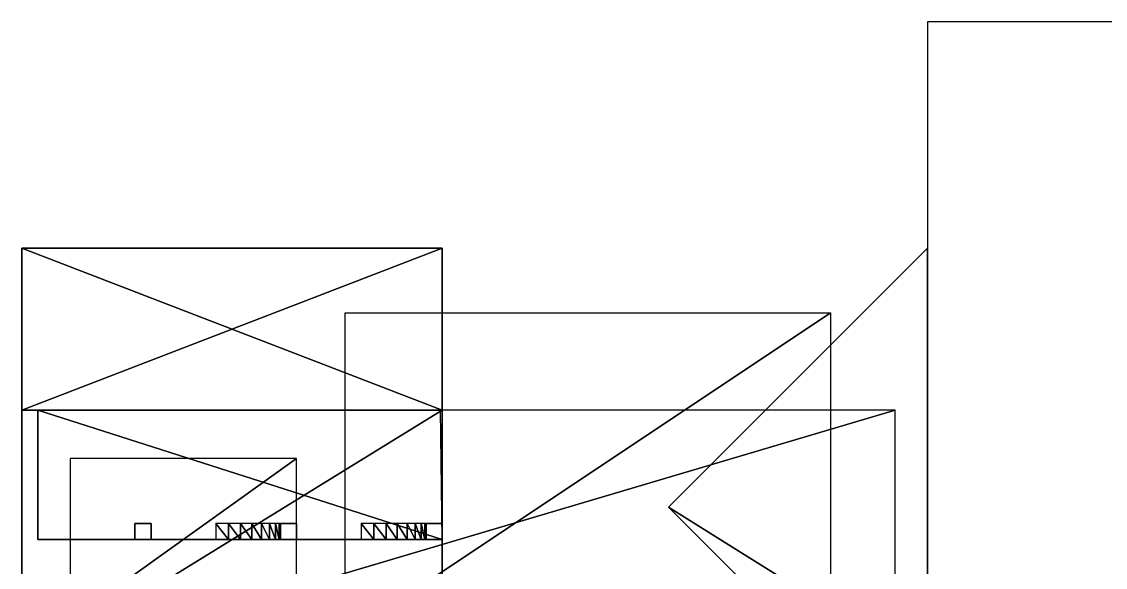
# Model space of a CAD drawing. Header units: metres. Extents: x -124 to 60, y -56 to 44.
# Drawn here: x -46 to 21, y 10.3 to 44 of the extents above; entities that cross this region are included whole.
import ezdxf

# ---------------------------------------------------------------- set-up
doc = ezdxf.new("R2010")
doc.units = ezdxf.units.M

msp = doc.modelspace()

# ---------------------------------------------------------------- linework, layer by layer
for points in [[(60, 44, 20), (10, 44, 20), (10, -56, 20)], [(10, -56, 20), (60, -56, 20), (60, 44, 20)], [(-20, 30, 20), (-20, 20, 20), (-46, 20, 20)], [(-46, 20, 20), (-46, 30, 20), (-20, 30, 20)], [(-20, 20, 46), (-20, 30, 46), (-46, 30, 46)], [(-46, 30, 46), (-46, 20, 46), (-20, 20, 46)], [(-46, 30, 20), (-20, 30, 20), (-20, 30, 46)], [(-20, 30, 46), (-46, 30, 46), (-46, 30, 20)], [(-20, 30, 20), (-20, 20, 20), (-20, 20, 46)], [(-20, 20, 46), (-20, 30, 46), (-20, 30, 20)], [(10, 4, 20), (10, 30, 20), (-6, 14, 20)], [(4, 26), (4, 6), (-26, 6)], [(-26, 6), (-26, 26), (4, 26)], [(-46, 4, 20), (-46, 4, 46), (-46, 20, 46)], [(-46, 20, 46), (-46, 20, 20), (-46, 4, 20)], [(-46, 4, 8), (-46, 4, 20), (-46, 20, 20)], [(-46, 20, 20), (-46, 20, 8), (-46, 4, 8)], [(-46, 4, 46), (8, 4, 46), (8, 20, 46)], [(8, 20, 46), (-46, 20, 46), (-46, 4, 46)], [(-20, 20, 20), (-20, 4, 20), (-46, 4, 20)], [(-46, 4, 20), (-46, 20, 20), (-20, 20, 20)], [(-45, 20, 31.6), (-20, 20, 31.6), (-20, 12, 31.6)], [(-20, 12, 31.6), (-45, 12, 31.6), (-45, 20, 31.6)], [(-45, 20, 36), (-45, 12, 32), (-20, 12, 32)], [(-20, 12, 32), (-20.1, 20, 36), (-45, 20, 36)], [(-20, 4, 20), (-20, 4, 46), (-20, 20, 46)], [(-20, 20, 46), (-20, 20, 20), (-20, 4, 20)], [(-29, 17, 8), (-43, 17, 8), (-43, 7, 8)], [(-43, 7, 8), (-29, 7, 8), (-29, 17, 8)], [(-6, 14, 20), (4, 4, 20), (10, 4, 20)], [(-39, 12, 20), (-39, 12, 31.6), (-39, 13, 31.6)], [(-39, 13, 31.6), (-39, 13, 20), (-39, 12, 20)], [(-39, 13, 20), (-39, 13, 31.6), (-38, 13, 31.6)], [(-38, 13, 31.6), (-38, 13, 20), (-39, 13, 20)], [(-38, 13, 20), (-38, 13, 31.6), (-38, 12, 31.6)], [(-38, 12, 31.6), (-38, 12, 20), (-38, 13, 20)], [(-33.2196, 12, 31.5231), (-33.2196, 13, 31.5231), (-34, 13, 31.6)], [(-34, 13, 31.6), (-34, 12, 31.6), (-33.2196, 12, 31.5231)], [(-32.4693, 12, 31.2955), (-32.4693, 13, 31.2955), (-33.2196, 13, 31.5231)], [(-33.2196, 13, 31.5231), (-33.2196, 12, 31.5231), (-32.4693, 12, 31.2955)], [(-31.7777, 12, 30.9259), (-31.7777, 13, 30.9259), (-32.4693, 13, 31.2955)], [(-32.4693, 13, 31.2955), (-32.4693, 12, 31.2955), (-31.7777, 12, 30.9259)], [(-31.1716, 12, 30.4284), (-31.1716, 13, 30.4284), (-31.7777, 13, 30.9259)], [(-31.7777, 13, 30.9259), (-31.7777, 12, 30.9259), (-31.1716, 12, 30.4284)], [(-30.6741, 12, 29.8223), (-30.6741, 13, 29.8223), (-31.1716, 13, 30.4284)], [(-31.1716, 13, 30.4284), (-31.1716, 12, 30.4284), (-30.6741, 12, 29.8223)], [(-30.3045, 12, 29.1307), (-30.3045, 13, 29.1307), (-30.6741, 13, 29.8223)], [(-30.6741, 13, 29.8223), (-30.6741, 12, 29.8223), (-30.3045, 12, 29.1307)], [(-30.0769, 12, 28.3804), (-30.0769, 13, 28.3804), (-30.3045, 13, 29.1307)], [(-30.3045, 13, 29.1307), (-30.3045, 12, 29.1307), (-30.0769, 12, 28.3804)], [(-30, 12, 27.6), (-30, 13, 27.6), (-30.0769, 13, 28.3804)], [(-30.0769, 13, 28.3804), (-30.0769, 12, 28.3804), (-30, 12, 27.6)], [(-30, 12, 20), (-30, 12, 31.6), (-30, 13, 31.6)], [(-30, 13, 31.6), (-30, 13, 20), (-30, 12, 20)], [(-30, 13, 20), (-30, 13, 31.6), (-29, 13, 31.6)], [(-29, 13, 31.6), (-29, 13, 20), (-30, 13, 20)], [(-29, 13, 20), (-29, 13, 31.6), (-29, 12, 31.6)], [(-29, 12, 31.6), (-29, 12, 20), (-29, 13, 20)], [(-24.2196, 12, 31.5231), (-24.2196, 13, 31.5231), (-25, 13, 31.6)], [(-25, 13, 31.6), (-25, 12, 31.6), (-24.2196, 12, 31.5231)], [(-23.4693, 12, 31.2955), (-23.4693, 13, 31.2955), (-24.2196, 13, 31.5231)], [(-24.2196, 13, 31.5231), (-24.2196, 12, 31.5231), (-23.4693, 12, 31.2955)], [(-22.7777, 12, 30.9259), (-22.7777, 13, 30.9259), (-23.4693, 13, 31.2955)], [(-23.4693, 13, 31.2955), (-23.4693, 12, 31.2955), (-22.7777, 12, 30.9259)], [(-22.1716, 12, 30.4284), (-22.1716, 13, 30.4284), (-22.7777, 13, 30.9259)], [(-22.7777, 13, 30.9259), (-22.7777, 12, 30.9259), (-22.1716, 12, 30.4284)], [(-21.6741, 12, 29.8223), (-21.6741, 13, 29.8223), (-22.1716, 13, 30.4284)], [(-22.1716, 13, 30.4284), (-22.1716, 12, 30.4284), (-21.6741, 12, 29.8223)], [(-21.3045, 12, 29.1307), (-21.3045, 13, 29.1307), (-21.6741, 13, 29.8223)], [(-21.6741, 13, 29.8223), (-21.6741, 12, 29.8223), (-21.3045, 12, 29.1307)], [(-21.0769, 12, 28.3804), (-21.0769, 13, 28.3804), (-21.3045, 13, 29.1307)], [(-21.3045, 13, 29.1307), (-21.3045, 12, 29.1307), (-21.0769, 12, 28.3804)], [(-21, 12, 27.6), (-21, 13, 27.6), (-21.0769, 13, 28.3804)], [(-21.0769, 13, 28.3804), (-21.0769, 12, 28.3804), (-21, 12, 27.6)], [(-21, 12, 20), (-21, 12, 31.6), (-21, 13, 31.6)], [(-21, 13, 31.6), (-21, 13, 20), (-21, 12, 20)], [(-21, 13, 20), (-21, 13, 31.6), (-20, 13, 31.6)], [(-20, 13, 31.6), (-20, 13, 20), (-21, 13, 20)], [(-20, 13, 20), (-20, 13, 31.6), (-20, 12, 31.6)], [(-20, 12, 31.6), (-20, 12, 20), (-20, 13, 20)], [(-45, 12, 31.6), (-20, 12, 31.6), (-20, 12, 32)], [(-20, 12, 32), (-45, 12, 32), (-45, 12, 31.6)], [(-38, 12, 20), (-38, 12, 31.6), (-39, 12, 31.6)], [(-39, 12, 31.6), (-39, 12, 20), (-38, 12, 20)], [(-36.8284, 12, 30.4284), (-36.8284, 12, 31.6), (-38, 12, 31.6)], [(-38, 12, 31.6), (-38, 12, 30.4284), (-36.8284, 12, 30.4284)], [(-38, 12, 30.4284), (-38, 12, 30.0749), (-37.092, 12, 30.1376)], [(-37.092, 12, 30.1376), (-36.8284, 12, 30.4284), (-38, 12, 30.4284)], [(-38, 12, 30.0749), (-38, 12, 29.7213), (-37.3259, 12, 29.8223)], [(-37.3259, 12, 29.8223), (-37.092, 12, 30.1376), (-38, 12, 30.0749)], [(-38, 12, 29.7213), (-38, 12, 29.3678), (-37.5277, 12, 29.4856)], [(-37.5277, 12, 29.4856), (-37.3259, 12, 29.8223), (-38, 12, 29.7213)], [(-38, 12, 29.3678), (-38, 12, 29.0142), (-37.6955, 12, 29.1307)], [(-37.6955, 12, 29.1307), (-37.5277, 12, 29.4856), (-38, 12, 29.3678)], [(-38, 12, 29.0142), (-38, 12, 28.6607), (-37.8278, 12, 28.7611)], [(-37.8278, 12, 28.7611), (-37.6955, 12, 29.1307), (-38, 12, 29.0142)], [(-38, 12, 28.6607), (-38, 12, 28.3071), (-37.9231, 12, 28.3804)], [(-37.9231, 12, 28.3804), (-37.8278, 12, 28.7611), (-38, 12, 28.6607)], [(-38, 12, 28.3071), (-38, 12, 27.9536), (-37.9807, 12, 27.9921)], [(-37.9807, 12, 27.9921), (-37.9231, 12, 28.3804), (-38, 12, 28.3071)], [(-38, 12, 27.6), (-37.9807, 12, 27.9921), (-38, 12, 27.9536)], [(-36.5376, 12, 30.692), (-36.4749, 12, 31.6), (-36.8284, 12, 31.6)], [(-36.8284, 12, 31.6), (-36.8284, 12, 30.4284), (-36.5376, 12, 30.692)], [(-36.4749, 12, 31.6), (-36.5376, 12, 30.692), (-36.2223, 12, 30.9259)], [(-36.2223, 12, 30.9259), (-36.1213, 12, 31.6), (-36.4749, 12, 31.6)], [(-36.1213, 12, 31.6), (-36.2223, 12, 30.9259), (-35.8856, 12, 31.1277)], [(-35.8856, 12, 31.1277), (-35.7678, 12, 31.6), (-36.1213, 12, 31.6)], [(-35.7678, 12, 31.6), (-35.8856, 12, 31.1277), (-35.5307, 12, 31.2955)], [(-35.5307, 12, 31.2955), (-35.4142, 12, 31.6), (-35.7678, 12, 31.6)], [(-35.4142, 12, 31.6), (-35.5307, 12, 31.2955), (-35.1611, 12, 31.4278)], [(-35.1611, 12, 31.4278), (-35.0607, 12, 31.6), (-35.4142, 12, 31.6)], [(-35.0607, 12, 31.6), (-35.1611, 12, 31.4278), (-34.7804, 12, 31.5231)], [(-34.7804, 12, 31.5231), (-34.7071, 12, 31.6), (-35.0607, 12, 31.6)], [(-34.7071, 12, 31.6), (-34.7804, 12, 31.5231), (-34.3921, 12, 31.5807)], [(-34.3921, 12, 31.5807), (-34.3536, 12, 31.6), (-34.7071, 12, 31.6)], [(-34.3536, 12, 31.6), (-34.3921, 12, 31.5807), (-34, 12, 31.6)], [(-33.6464, 12, 31.6), (-33.6079, 12, 31.5807), (-34, 12, 31.6)], [(-33.6079, 12, 31.5807), (-33.6464, 12, 31.6), (-33.2929, 12, 31.6)], [(-33.2929, 12, 31.6), (-33.2196, 12, 31.5231), (-33.6079, 12, 31.5807)], [(-33.2196, 12, 31.5231), (-33.2929, 12, 31.6), (-32.9393, 12, 31.6)], [(-32.9393, 12, 31.6), (-32.8389, 12, 31.4278), (-33.2196, 12, 31.5231)], [(-32.8389, 12, 31.4278), (-32.9393, 12, 31.6), (-32.5858, 12, 31.6)], [(-32.5858, 12, 31.6), (-32.4693, 12, 31.2955), (-32.8389, 12, 31.4278)], [(-32.4693, 12, 31.2955), (-32.5858, 12, 31.6), (-32.2322, 12, 31.6)], [(-32.2322, 12, 31.6), (-32.1144, 12, 31.1277), (-32.4693, 12, 31.2955)], [(-32.1144, 12, 31.1277), (-32.2322, 12, 31.6), (-31.8787, 12, 31.6)], [(-31.8787, 12, 31.6), (-31.7777, 12, 30.9259), (-32.1144, 12, 31.1277)], [(-31.7777, 12, 30.9259), (-31.8787, 12, 31.6), (-31.5251, 12, 31.6)], [(-31.5251, 12, 31.6), (-31.4624, 12, 30.692), (-31.7777, 12, 30.9259)], [(-31.4624, 12, 30.692), (-31.5251, 12, 31.6), (-31.1716, 12, 31.6)], [(-31.1716, 12, 31.6), (-31.1716, 12, 30.4284), (-31.4624, 12, 30.692)], [(-31.1716, 12, 30.4284), (-31.1716, 12, 31.6), (-30, 12, 31.6)], [(-30, 12, 31.6), (-30, 12, 30.4284), (-31.1716, 12, 30.4284)], [(-30.908, 12, 30.1376), (-31.1716, 12, 30.4284), (-30, 12, 30.4284)], [(-30, 12, 30.4284), (-30, 12, 30.0749), (-30.908, 12, 30.1376)], [(-30.6741, 12, 29.8223), (-30.908, 12, 30.1376), (-30, 12, 30.0749)], [(-30, 12, 30.0749), (-30, 12, 29.7213), (-30.6741, 12, 29.8223)], [(-30.4723, 12, 29.4856), (-30.6741, 12, 29.8223), (-30, 12, 29.7213)], [(-30, 12, 29.7213), (-30, 12, 29.3678), (-30.4723, 12, 29.4856)], [(-30.3045, 12, 29.1307), (-30.4723, 12, 29.4856), (-30, 12, 29.3678)], [(-30, 12, 29.3678), (-30, 12, 29.0142), (-30.3045, 12, 29.1307)], [(-30.1722, 12, 28.7611), (-30.3045, 12, 29.1307), (-30, 12, 29.0142)], [(-30, 12, 29.0142), (-30, 12, 28.6607), (-30.1722, 12, 28.7611)], [(-30.0769, 12, 28.3804), (-30.1722, 12, 28.7611), (-30, 12, 28.6607)], [(-30, 12, 28.6607), (-30, 12, 28.3071), (-30.0769, 12, 28.3804)], [(-30.0193, 12, 27.9921), (-30.0769, 12, 28.3804), (-30, 12, 28.3071)], [(-30, 12, 28.3071), (-30, 12, 27.9536), (-30.0193, 12, 27.9921)], [(-30, 12, 27.6), (-30.0193, 12, 27.9921), (-30, 12, 27.9536)], [(-29, 12, 20), (-29, 12, 31.6), (-30, 12, 31.6)], [(-30, 12, 31.6), (-30, 12, 20), (-29, 12, 20)], [(-27.8284, 12, 30.4284), (-27.8284, 12, 31.6), (-29, 12, 31.6)], [(-29, 12, 31.6), (-29, 12, 30.4284), (-27.8284, 12, 30.4284)], [(-29, 12, 30.4284), (-29, 12, 30.0749), (-28.092, 12, 30.1376)], [(-28.092, 12, 30.1376), (-27.8284, 12, 30.4284), (-29, 12, 30.4284)], [(-29, 12, 30.0749), (-29, 12, 29.7213), (-28.3259, 12, 29.8223)], [(-28.3259, 12, 29.8223), (-28.092, 12, 30.1376), (-29, 12, 30.0749)], [(-29, 12, 29.7213), (-29, 12, 29.3678), (-28.5277, 12, 29.4856)], [(-28.5277, 12, 29.4856), (-28.3259, 12, 29.8223), (-29, 12, 29.7213)], [(-29, 12, 29.3678), (-29, 12, 29.0142), (-28.6955, 12, 29.1307)], [(-28.6955, 12, 29.1307), (-28.5277, 12, 29.4856), (-29, 12, 29.3678)], [(-29, 12, 29.0142), (-29, 12, 28.6607), (-28.8278, 12, 28.7611)], [(-28.8278, 12, 28.7611), (-28.6955, 12, 29.1307), (-29, 12, 29.0142)], [(-29, 12, 28.6607), (-29, 12, 28.3071), (-28.9231, 12, 28.3804)], [(-28.9231, 12, 28.3804), (-28.8278, 12, 28.7611), (-29, 12, 28.6607)], [(-29, 12, 28.3071), (-29, 12, 27.9536), (-28.9807, 12, 27.9921)], [(-28.9807, 12, 27.9921), (-28.9231, 12, 28.3804), (-29, 12, 28.3071)], [(-29, 12, 27.6), (-28.9807, 12, 27.9921), (-29, 12, 27.9536)], [(-27.5376, 12, 30.692), (-27.4749, 12, 31.6), (-27.8284, 12, 31.6)], [(-27.8284, 12, 31.6), (-27.8284, 12, 30.4284), (-27.5376, 12, 30.692)], [(-27.4749, 12, 31.6), (-27.5376, 12, 30.692), (-27.2223, 12, 30.9259)], [(-27.2223, 12, 30.9259), (-27.1213, 12, 31.6), (-27.4749, 12, 31.6)], [(-27.1213, 12, 31.6), (-27.2223, 12, 30.9259), (-26.8856, 12, 31.1277)], [(-26.8856, 12, 31.1277), (-26.7678, 12, 31.6), (-27.1213, 12, 31.6)], [(-26.7678, 12, 31.6), (-26.8856, 12, 31.1277), (-26.5307, 12, 31.2955)], [(-26.5307, 12, 31.2955), (-26.4142, 12, 31.6), (-26.7678, 12, 31.6)], [(-26.4142, 12, 31.6), (-26.5307, 12, 31.2955), (-26.1611, 12, 31.4278)], [(-26.1611, 12, 31.4278), (-26.0607, 12, 31.6), (-26.4142, 12, 31.6)], [(-26.0607, 12, 31.6), (-26.1611, 12, 31.4278), (-25.7804, 12, 31.5231)], [(-25.7804, 12, 31.5231), (-25.7071, 12, 31.6), (-26.0607, 12, 31.6)], [(-25.7071, 12, 31.6), (-25.7804, 12, 31.5231), (-25.3921, 12, 31.5807)], [(-25.3921, 12, 31.5807), (-25.3536, 12, 31.6), (-25.7071, 12, 31.6)], [(-25.3536, 12, 31.6), (-25.3921, 12, 31.5807), (-25, 12, 31.6)], [(-24.6464, 12, 31.6), (-24.6079, 12, 31.5807), (-25, 12, 31.6)], [(-24.6079, 12, 31.5807), (-24.6464, 12, 31.6), (-24.2929, 12, 31.6)], [(-24.2929, 12, 31.6), (-24.2196, 12, 31.5231), (-24.6079, 12, 31.5807)], [(-24.2196, 12, 31.5231), (-24.2929, 12, 31.6), (-23.9393, 12, 31.6)], [(-23.9393, 12, 31.6), (-23.8389, 12, 31.4278), (-24.2196, 12, 31.5231)], [(-23.8389, 12, 31.4278), (-23.9393, 12, 31.6), (-23.5858, 12, 31.6)], [(-23.5858, 12, 31.6), (-23.4693, 12, 31.2955), (-23.8389, 12, 31.4278)], [(-23.4693, 12, 31.2955), (-23.5858, 12, 31.6), (-23.2322, 12, 31.6)], [(-23.2322, 12, 31.6), (-23.1144, 12, 31.1277), (-23.4693, 12, 31.2955)], [(-23.1144, 12, 31.1277), (-23.2322, 12, 31.6), (-22.8787, 12, 31.6)], [(-22.8787, 12, 31.6), (-22.7777, 12, 30.9259), (-23.1144, 12, 31.1277)], [(-22.7777, 12, 30.9259), (-22.8787, 12, 31.6), (-22.5251, 12, 31.6)], [(-22.5251, 12, 31.6), (-22.4624, 12, 30.692), (-22.7777, 12, 30.9259)], [(-22.4624, 12, 30.692), (-22.5251, 12, 31.6), (-22.1716, 12, 31.6)], [(-22.1716, 12, 31.6), (-22.1716, 12, 30.4284), (-22.4624, 12, 30.692)], [(-22.1716, 12, 30.4284), (-22.1716, 12, 31.6), (-21, 12, 31.6)], [(-21, 12, 31.6), (-21, 12, 30.4284), (-22.1716, 12, 30.4284)], [(-21.908, 12, 30.1376), (-22.1716, 12, 30.4284), (-21, 12, 30.4284)], [(-21, 12, 30.4284), (-21, 12, 30.0749), (-21.908, 12, 30.1376)], [(-21.6741, 12, 29.8223), (-21.908, 12, 30.1376), (-21, 12, 30.0749)], [(-21, 12, 30.0749), (-21, 12, 29.7213), (-21.6741, 12, 29.8223)], [(-21.4723, 12, 29.4856), (-21.6741, 12, 29.8223), (-21, 12, 29.7213)], [(-21, 12, 29.7213), (-21, 12, 29.3678), (-21.4723, 12, 29.4856)], [(-21.3045, 12, 29.1307), (-21.4723, 12, 29.4856), (-21, 12, 29.3678)], [(-21, 12, 29.3678), (-21, 12, 29.0142), (-21.3045, 12, 29.1307)], [(-21.1722, 12, 28.7611), (-21.3045, 12, 29.1307), (-21, 12, 29.0142)], [(-21, 12, 29.0142), (-21, 12, 28.6607), (-21.1722, 12, 28.7611)], [(-21.0769, 12, 28.3804), (-21.1722, 12, 28.7611), (-21, 12, 28.6607)], [(-21, 12, 28.6607), (-21, 12, 28.3071), (-21.0769, 12, 28.3804)], [(-21.0193, 12, 27.9921), (-21.0769, 12, 28.3804), (-21, 12, 28.3071)], [(-21, 12, 28.3071), (-21, 12, 27.9536), (-21.0193, 12, 27.9921)], [(-21, 12, 27.6), (-21.0193, 12, 27.9921), (-21, 12, 27.9536)], [(-20, 12, 20), (-20, 12, 31.6), (-21, 12, 31.6)], [(-21, 12, 31.6), (-21, 12, 20), (-20, 12, 20)]]:
    msp.add_3dface(points)

doc.saveas('drawing.dxf')
